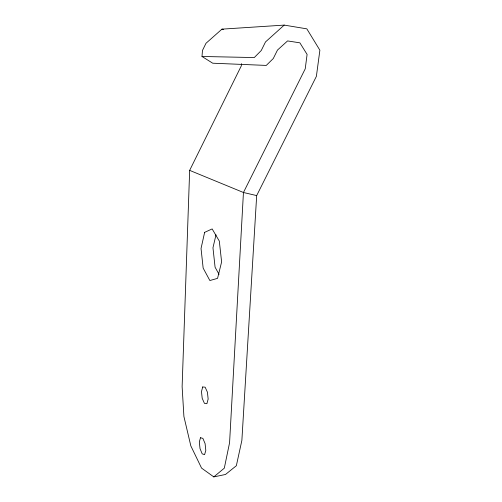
<?xml version="1.0" encoding="UTF-8"?>
<svg xmlns="http://www.w3.org/2000/svg" width="502" height="502" viewBox="0 0 502 502"><rect width="100%" height="100%" fill="white"/><g stroke="black" fill="none" stroke-linecap="round" stroke-linejoin="round"><path stroke-width="0.75" d="M241.544 63.635L241.293 65.913L189.656 170.373L182.119 386.609L183.908 416.491L190.823 445.876L201.559 468.102L213.814 476.9L225.498 474.478L236.354 465.718L241.87 440.417L256.679 195.585L316.379 76.373L319.881 50.206L306.835 28.852L284.214 25.1L221.953 29.147L205.996 43.279L202.469 50.457L201.999 56.481L212.722 63.208L266.273 65.417L273.283 58.514L277.487 50.056L287.577 40.926L299.87 42.833L307.098 54.423L305.229 68.83L243.445 192.498L229.577 442.72L224.306 468.165L213.814 476.9M216.004 234.81L212.961 247.775L215.082 267.227L219.073 274.368M284.214 25.1L265.502 41.936L261.26 50.501L254.288 57.554L201.999 56.481M221.953 29.147L223.484 29.386M256.679 195.585L243.445 192.498L189.656 170.373M204.634 232.363L201.038 248.49L203.153 268.093L209.861 280.536L217.554 278.359L221.614 261.931L219.311 241.073L212.139 228.925L204.634 232.363M202.689 386.967L201.484 391.579L202.199 398.318L204.427 403.338L206.899 403.69L208.154 399.071L207.42 392.187L205.142 387.18L202.689 386.967M200.493 437.731L199.325 441.98L200.022 448.619L202.193 453.864L204.596 454.636L205.807 450.394L205.092 443.611L202.877 438.371L200.493 437.731"/></g></svg>
